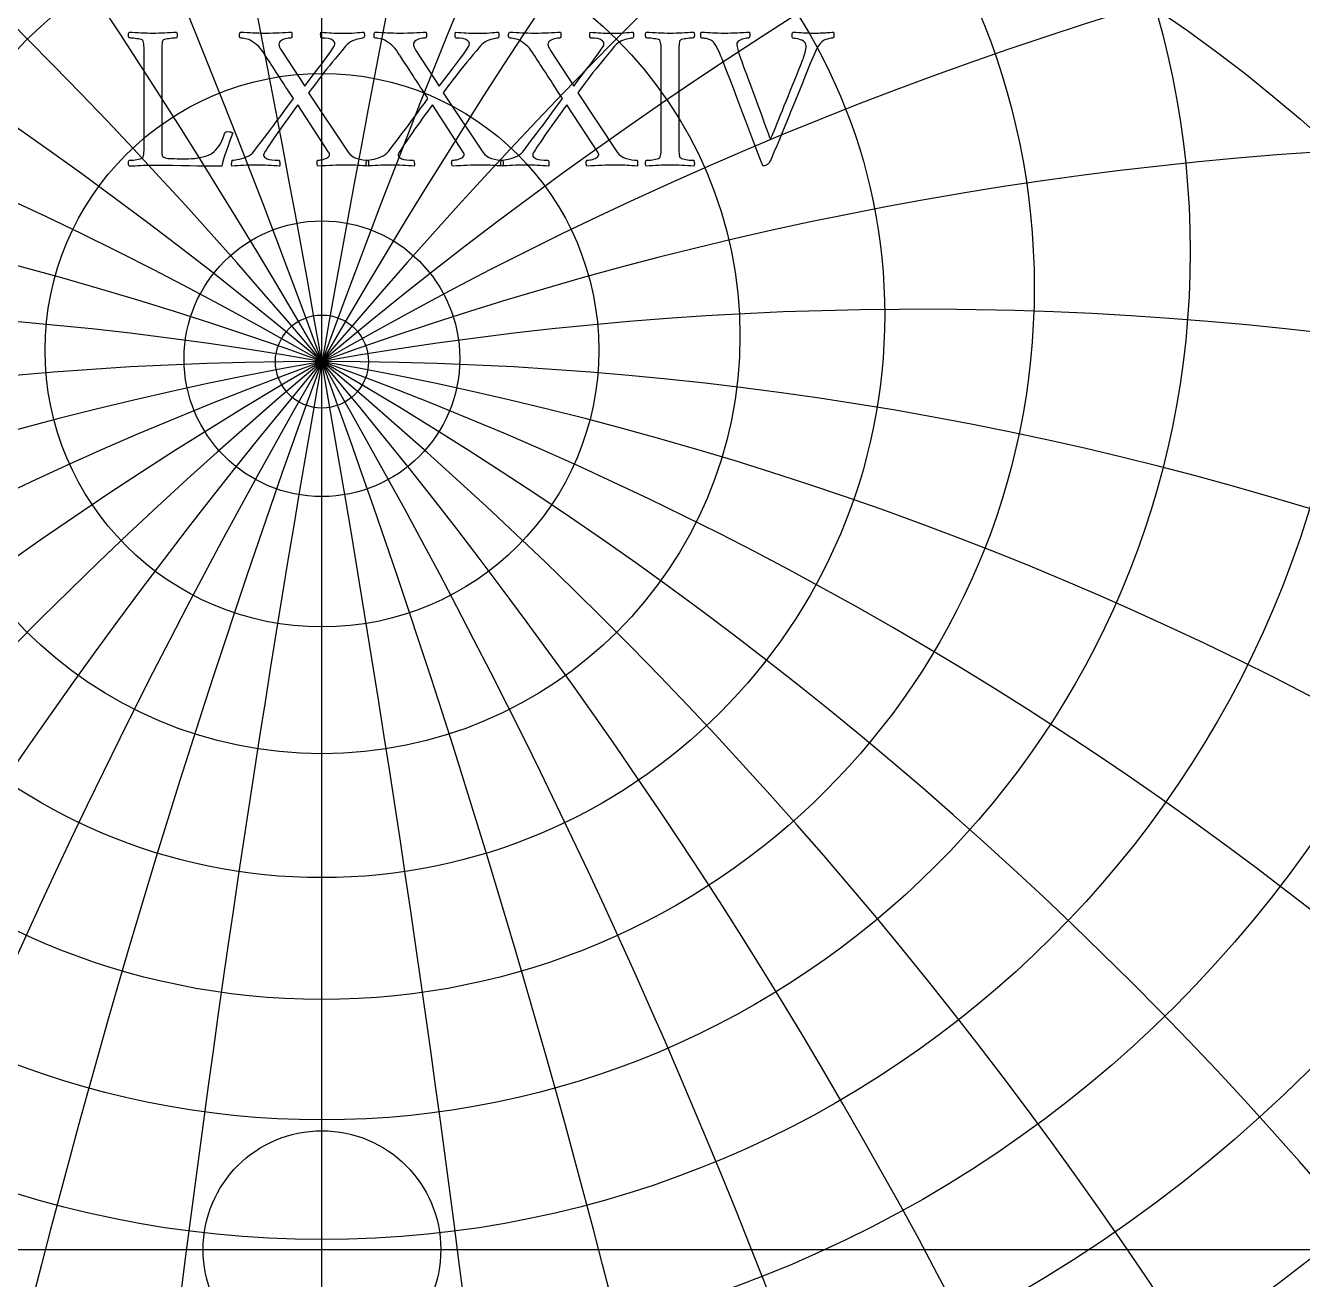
# Model space of a CAD drawing. Header units: millimetres. Extents: x -69 to 69, y -69 to 71.
# Drawn here: x -5.81 to 19.22, y -0.59 to 24 of the extents above; entities that cross this region are included whole.
import ezdxf

# ---------------------------------------------------------------- set-up
doc = ezdxf.new("R2010")
doc.units = ezdxf.units.MM
for name, color, linetype in [('CUT_INNER', 6, 'Continuous'), ('CUT_OUTER', 1, 'Continuous'), ('ENGRAVE', 7, 'Continuous'), ('ENGRAVE_FINE', 8, 'Continuous'), ('TEXT', 5, 'Continuous')]:
    doc.layers.add(name, color=color, linetype=linetype)

msp = doc.modelspace()

# ---------------------------------------------------------------- linework, layer by layer
at = {"layer": 'CUT_INNER'}
msp.add_circle((0, 0), 2.33, dxfattribs=at)
at = {"layer": 'CUT_OUTER'}
msp.add_arc((-0.0002, -0.0002), 69.3899, 142.382592, 87.802904, dxfattribs=at)
at = {"layer": 'ENGRAVE'}
for points in [[(0, -68.4), (0, 68.4)], [(-68.4, 0), (68.4, 0)]]:
    msp.add_lwpolyline(points, dxfattribs=at)
for centre, radius in [((0, 0), 68.4), ((0, 26.441), 35.7539), ((0, 24.4479), 31.3393), ((0, 22.8282), 27.3367), ((0, 21.5079), 23.6585), ((0, 0), 44.7739), ((0, 20.4326), 20.2372), ((0, 19.5621), 17.0197), ((0, 18.8666), 13.963), ((0, 0), 29.3085), ((0, 18.3235), 11.0316), ((0, 17.9164), 8.195), ((0, 17.6334), 5.4267), ((0, 17.4667), 2.7025), ((0, 17.4116), 0.912)]:
    msp.add_circle(centre, radius, dxfattribs=at)
for centre, radius, start, end in [((0, 28.9104), 40.6984, 111.7043, 68.2957), ((0, 32.0029), 46.3352, 149.45052, 30.54948), ((0, 35.9333), 52.8966, 171.08193, 8.91807), ((0, 41.0277), 60.7287, 187.99044, 352.00956), ((0, -48.8622), 66.2738, 47.5, 132.5), ((0, -48.8622), 66.2738, 47.5, 132.5)]:
    msp.add_arc(centre, radius, start, end, dxfattribs=at)
at = {"layer": 'ENGRAVE_FINE'}
for centre, radius, start, end in [((-375.8573, -48.8622), 381.6555, 4.409132, 17.717416), ((-375.8573, -48.8622), 381.6555, 4.409132, 17.717416), ((375.8573, -48.8622), 381.6555, 162.282584, 175.590868), ((375.8573, -48.8622), 381.6555, 162.282584, 175.590868), ((-182.0857, -48.8622), 193.7716, 8.872894, 35.575309), ((-182.0857, -48.8622), 193.7716, 8.872894, 35.575309), ((182.0857, -48.8622), 193.7716, 144.424691, 171.127106), ((182.0857, -48.8622), 193.7716, 144.424691, 171.127106), ((-114.7896, -48.8622), 132.5476, 13.448315, 53.699619), ((-114.7896, -48.8622), 132.5476, 13.448315, 53.699619), ((114.7896, -48.8622), 132.5476, 126.300381, 166.551685), ((114.7896, -48.8622), 132.5476, 126.300381, 166.551685), ((-78.982, -48.8622), 103.1037, 18.197395, 72.175489), ((-78.982, -48.8622), 103.1037, 18.197395, 72.175489), ((78.982, -48.8622), 103.1037, 107.824511, 161.802605), ((78.982, -48.8622), 103.1037, 107.824511, 161.802605), ((-55.6103, -48.8622), 86.5143, 23.190077, 90.995041), ((-55.6103, -48.8622), 86.5143, 23.190077, 90.995041), ((55.6103, -48.8622), 86.5143, 89.004959, 156.809923), ((55.6103, -48.8622), 86.5143, 89.004959, 156.809923), ((-38.2632, -48.8622), 76.5264, 28.50781, 105.376456), ((-38.2632, -48.8622), 76.5264, 28.50781, 105.376456), ((38.2632, -48.8622), 76.5264, 74.623544, 151.49219), ((38.2632, -48.8622), 76.5264, 74.623544, 151.49219), ((-24.1217, -48.8622), 70.5271, 34.247994, 115.709478), ((-24.1217, -48.8622), 70.5271, 34.247994, 115.709478), ((24.1217, -48.8622), 70.5271, 64.290522, 145.752006), ((24.1217, -48.8622), 70.5271, 64.290522, 145.752006), ((-11.6859, -48.8622), 67.2962, 40.52957, 124.656393), ((-11.6859, -48.8622), 67.2962, 40.52957, 124.656393), ((11.6859, -48.8622), 67.2962, 55.343607, 139.47043), ((11.6859, -48.8622), 67.2962, 55.343607, 139.47043)]:
    msp.add_arc(centre, radius, start, end, dxfattribs=at)
at = {"layer": 'TEXT'}
for points in [[(-3.1411, 21.7131), (-3.1411, 21.7085), (-3.1411, 21.703), (-3.1411, 21.6964), (-3.1411, 21.6888), (-3.1411, 21.6692), (-3.1411, 21.6468), (-3.1411, 21.6217), (-3.1411, 21.5937), (-3.1408, 21.5651), (-3.1401, 21.5376), (-3.1388, 21.5115), (-3.137, 21.4866), (-3.1345, 21.4648), (-3.131, 21.4481), (-3.1264, 21.4365), (-3.1208, 21.4299), (-3.0995, 21.4172), (-3.0758, 21.4072), (-3.0499, 21.4), (-3.0217, 21.3955), (-2.9882, 21.3929), (-2.9464, 21.391), (-2.8962, 21.3898), (-2.8377, 21.3895), (-2.6152, 21.3895), (-2.5572, 21.3911), (-2.4964, 21.396), (-2.4328, 21.4043), (-2.3664, 21.4158), (-2.3021, 21.4308), (-2.2446, 21.4496), (-2.1939, 21.4723), (-2.15, 21.4987), (-2.1142, 21.5275), (-2.0797, 21.5614), (-2.0465, 21.6003), (-2.0145, 21.6443), (-1.984, 21.6949), (-1.9553, 21.7535), (-1.9284, 21.8203), (-1.9032, 21.8951), (-1.8967, 21.9057), (-1.885, 21.9133), (-1.8684, 21.9179), (-1.8466, 21.9194), (-1.8132, 21.9179), (-1.7859, 21.9133), (-1.7647, 21.9057), (-1.7495, 21.8951), (-1.7785, 21.8129), (-1.8087, 21.7283), (-1.8402, 21.641), (-1.8729, 21.5513), (-1.9034, 21.4635), (-1.928, 21.3824), (-1.9469, 21.3078), (-1.9599, 21.2398), (-2.1194, 21.2403), (-2.2784, 21.2418), (-2.437, 21.2443), (-2.595, 21.2479), (-2.7578, 21.2514), (-2.9307, 21.254), (-3.1138, 21.2555), (-3.3069, 21.256), (-3.3739, 21.2556), (-3.4374, 21.2545), (-3.4973, 21.2526), (-3.5537, 21.2499), (-3.6088, 21.2473), (-3.6649, 21.2454), (-3.7221, 21.2442), (-3.7802, 21.2438), (-3.7872, 21.2535), (-3.7918, 21.2661), (-3.7942, 21.2818), (-3.7944, 21.3005), (-3.7927, 21.3192), (-3.7898, 21.3349), (-3.7856, 21.3475), (-3.7802, 21.3571), (-3.7655, 21.3575), (-3.7458, 21.3586), (-3.721, 21.3605), (-3.6912, 21.3632), (-3.6592, 21.3668), (-3.628, 21.3718), (-3.5975, 21.378), (-3.5678, 21.3854), (-3.5419, 21.3938), (-3.5228, 21.4026), (-3.5106, 21.412), (-3.5051, 21.4218), (-3.4979, 21.4479), (-3.4925, 21.4775), (-3.4888, 21.5106), (-3.4869, 21.5472), (-3.486, 21.5864), (-3.4854, 21.6271), (-3.485, 21.6693), (-3.4849, 21.7131), (-3.4849, 23.3999), (-3.485, 23.4438), (-3.4854, 23.4864), (-3.486, 23.5277), (-3.4869, 23.5678), (-3.4888, 23.6053), (-3.4925, 23.6391), (-3.4979, 23.669), (-3.5051, 23.6952), (-3.5106, 23.7066), (-3.5228, 23.7164), (-3.5419, 23.7248), (-3.5678, 23.7316), (-3.5975, 23.7373), (-3.628, 23.7422), (-3.6592, 23.7464), (-3.6912, 23.7498), (-3.721, 23.7525), (-3.7458, 23.7544), (-3.7655, 23.7555), (-3.7802, 23.7559), (-3.7856, 23.7655), (-3.7898, 23.7781), (-3.7927, 23.7938), (-3.7944, 23.8125), (-3.7942, 23.8312), (-3.7918, 23.8469), (-3.7872, 23.8595), (-3.7802, 23.8692), (-3.7198, 23.867), (-3.6599, 23.8646), (-3.6004, 23.8619), (-3.5415, 23.859), (-3.4831, 23.8564), (-3.4252, 23.8545), (-3.3678, 23.8534), (-3.311, 23.853), (-3.2527, 23.8534), (-3.1952, 23.8545), (-3.1384, 23.8564), (-3.0824, 23.859), (-3.0262, 23.8619), (-2.9686, 23.8646), (-2.9099, 23.867), (-2.8498, 23.8692), (-2.8429, 23.8595), (-2.8382, 23.8469), (-2.8358, 23.8312), (-2.8357, 23.8125), (-2.8373, 23.7938), (-2.8402, 23.7781), (-2.8444, 23.7655), (-2.8498, 23.7559), (-2.8645, 23.7555), (-2.8842, 23.7544), (-2.909, 23.7525), (-2.9388, 23.7498), (-2.9707, 23.7464), (-3.0015, 23.7422), (-3.0313, 23.7373), (-3.0602, 23.7316), (-3.0854, 23.7248), (-3.1047, 23.7164), (-3.1178, 23.7066), (-3.1249, 23.6952), (-3.1303, 23.6735), (-3.1345, 23.6487), (-3.1374, 23.6209), (-3.139, 23.59), (-3.1399, 23.5569), (-3.1406, 23.5223), (-3.1409, 23.4861), (-3.1411, 23.4485), (-3.1411, 23.4424), (-3.1411, 23.4363), (-3.1411, 23.4303), (-3.1411, 23.4242), (-3.1411, 23.4181), (-3.1411, 23.412), (-3.1411, 23.406), (-3.1411, 23.3999)], [(-1.1023, 23.853), (-1.031, 23.8534), (-0.9627, 23.8545), (-0.8975, 23.8564), (-0.8353, 23.859), (-0.7749, 23.8619), (-0.715, 23.8646), (-0.6556, 23.867), (-0.5967, 23.8692), (-0.5931, 23.859), (-0.5906, 23.8449), (-0.5891, 23.8267), (-0.5886, 23.8044), (-0.5896, 23.7832), (-0.5926, 23.768), (-0.5977, 23.7589), (-0.6048, 23.7559), (-0.6207, 23.7553), (-0.6401, 23.7534), (-0.6632, 23.7502), (-0.6897, 23.7458), (-0.7175, 23.7397), (-0.7443, 23.7316), (-0.7701, 23.7215), (-0.7949, 23.7094), (-0.8161, 23.6946), (-0.8313, 23.6765), (-0.8404, 23.6551), (-0.8434, 23.6305), (-0.8404, 23.6065), (-0.8313, 23.5789), (-0.8161, 23.5478), (-0.7949, 23.5132), (-0.3378, 22.8093), (-0.2498, 22.9269), (-0.1638, 23.0409), (-0.0799, 23.1514), (0.002, 23.2583), (0.0774, 23.3577), (0.1416, 23.4454), (0.1947, 23.5215), (0.2366, 23.586), (0.2421, 23.5961), (0.2462, 23.6062), (0.2492, 23.6163), (0.2508, 23.6264), (0.2517, 23.6355), (0.2523, 23.6426), (0.2527, 23.6477), (0.2528, 23.6507), (0.2498, 23.6654), (0.2407, 23.6811), (0.2255, 23.6977), (0.2043, 23.7154), (0.1727, 23.7314), (0.1264, 23.7427), (0.0655, 23.7496), (-0.0101, 23.7518), (-0.0155, 23.7565), (-0.0197, 23.7665), (-0.0226, 23.7818), (-0.0243, 23.8024), (-0.0247, 23.824), (-0.0238, 23.8424), (-0.0216, 23.8574), (-0.0182, 23.8692), (0.0388, 23.8652), (0.0925, 23.8616), (0.143, 23.8582), (0.1901, 23.855), (0.2368, 23.8523), (0.2857, 23.8504), (0.3369, 23.8493), (0.3904, 23.8489), (0.4642, 23.8494), (0.5319, 23.8509), (0.5936, 23.8535), (0.6492, 23.857), (0.6996, 23.8608), (0.7453, 23.8641), (0.7865, 23.8669), (0.8232, 23.8692), (0.8269, 23.8595), (0.8298, 23.8469), (0.8319, 23.8312), (0.8333, 23.8125), (0.8329, 23.7936), (0.8298, 23.7771), (0.8238, 23.7632), (0.8151, 23.7518), (0.8041, 23.7512), (0.7873, 23.7493), (0.7647, 23.7462), (0.7362, 23.7417), (0.7041, 23.7352), (0.6705, 23.7255), (0.6353, 23.7129), (0.5987, 23.6972), (0.5622, 23.6779), (0.5274, 23.6543), (0.4944, 23.6263), (0.4632, 23.5941), (0.3907, 23.5061), (0.3231, 23.4242), (0.2603, 23.3483), (0.2023, 23.2786), (0.147, 23.2116), (0.0925, 23.1441), (0.0388, 23.076), (-0.0142, 23.0075), (-0.069, 22.9355), (-0.1284, 22.8569), (-0.1924, 22.7716), (-0.2609, 22.6799), (0.5158, 21.5149), (0.5479, 21.4754), (0.5876, 21.4421), (0.6348, 21.4148), (0.6897, 21.3935), (0.7471, 21.3776), (0.802, 21.3662), (0.8543, 21.3594), (0.9041, 21.3571), (0.9093, 21.3472), (0.9127, 21.3338), (0.9143, 21.3169), (0.9142, 21.2964), (0.9131, 21.2765), (0.9117, 21.261), (0.91, 21.2502), (0.9081, 21.2438), (0.8515, 21.2478), (0.7989, 21.2514), (0.7504, 21.2548), (0.7059, 21.258), (0.6611, 21.2607), (0.6118, 21.2626), (0.558, 21.2637), (0.4996, 21.2641), (0.4193, 21.2637), (0.3443, 21.2626), (0.2747, 21.2607), (0.2103, 21.258), (0.146, 21.2548), (0.0764, 21.2514), (0.0014, 21.2478), (-0.0789, 21.2438), (-0.086, 21.254), (-0.091, 21.2681), (-0.0941, 21.2863), (-0.0951, 21.3086), (-0.0941, 21.3298), (-0.091, 21.345), (-0.086, 21.3541), (-0.0789, 21.3571), (-0.0648, 21.3579), (-0.047, 21.3601), (-0.0254, 21.3639), (0, 21.3692), (0.0269, 21.3762), (0.0531, 21.3849), (0.0785, 21.3954), (0.1032, 21.4077), (0.1244, 21.4215), (0.1396, 21.4365), (0.1487, 21.4528), (0.1517, 21.4704), (0.1513, 21.4748), (0.1502, 21.48), (0.1483, 21.4859), (0.1456, 21.4926), (0.1425, 21.4993), (0.1391, 21.5053), (0.1354, 21.5104), (0.1315, 21.5149), (-0.4713, 22.4453), (-0.5166, 22.385), (-0.5638, 22.3214), (-0.6127, 22.2545), (-0.6634, 22.1843), (-0.7146, 22.1129), (-0.765, 22.0423), (-0.8147, 21.9724), (-0.8636, 21.9032), (-0.9104, 21.8365), (-0.9536, 21.7738), (-0.9933, 21.7151), (-1.0295, 21.6605), (-1.0611, 21.612), (-1.0871, 21.5715), (-1.1076, 21.5391), (-1.1225, 21.5149), (-1.1248, 21.5103), (-1.1276, 21.5048), (-1.1309, 21.4982), (-1.1347, 21.4906), (-1.1382, 21.4823), (-1.1407, 21.4734), (-1.1423, 21.4641), (-1.1428, 21.4542), (-1.1385, 21.4364), (-1.1256, 21.4193), (-1.1041, 21.403), (-1.074, 21.3874), (-1.0335, 21.3742), (-0.981, 21.3647), (-0.9162, 21.359), (-0.8394, 21.3571), (-0.8339, 21.3472), (-0.8298, 21.3338), (-0.8269, 21.3169), (-0.8252, 21.2964), (-0.8248, 21.2765), (-0.8257, 21.261), (-0.8279, 21.2502), (-0.8313, 21.2438), (-0.8861, 21.2478), (-0.9415, 21.2514), (-0.9974, 21.2548), (-1.0538, 21.258), (-1.1101, 21.2607), (-1.166, 21.2626), (-1.2214, 21.2637), (-1.2762, 21.2641), (-1.3503, 21.2637), (-1.4188, 21.2626), (-1.4818, 21.2607), (-1.5392, 21.258), (-1.5943, 21.2548), (-1.6504, 21.2514), (-1.7076, 21.2478), (-1.7657, 21.2438), (-1.7689, 21.2553), (-1.7703, 21.2696), (-1.7699, 21.2867), (-1.7677, 21.3065), (-1.7648, 21.3256), (-1.7622, 21.3404), (-1.7598, 21.3509), (-1.7576, 21.3571), (-1.7454, 21.358), (-1.7248, 21.3606), (-1.6958, 21.3651), (-1.6585, 21.3713), (-1.6163, 21.3799), (-1.5726, 21.3915), (-1.5273, 21.4062), (-1.4805, 21.4239), (-1.4357, 21.445), (-1.3961, 21.4699), (-1.3618, 21.4986), (-1.3329, 21.531), (-1.2598, 21.6261), (-1.1903, 21.7171), (-1.1243, 21.8041), (-1.0619, 21.887), (-1.0013, 21.9681), (-0.941, 22.0493), (-0.881, 22.1309), (-0.8212, 22.2127), (-0.7601, 22.2962), (-0.6963, 22.3831), (-0.6297, 22.4732), (-0.5603, 22.5666), (-0.5841, 22.6052), (-0.6113, 22.648), (-0.6418, 22.6952), (-0.6755, 22.7466), (-0.7112, 22.8009), (-0.7473, 22.8563), (-0.784, 22.9131), (-0.8212, 22.9711), (-0.8581, 23.0288), (-0.894, 23.0844), (-0.9289, 23.138), (-0.9627, 23.1896), (-0.9946, 23.2379), (-1.0234, 23.2816), (-1.0492, 23.3208), (-1.072, 23.3554), (-1.0906, 23.3837), (-1.1038, 23.404), (-1.1118, 23.4161), (-1.1144, 23.4201), (-1.1464, 23.4699), (-1.1776, 23.5142), (-1.2081, 23.5529), (-1.2378, 23.586), (-1.2685, 23.6156), (-1.302, 23.6436), (-1.3383, 23.6702), (-1.3774, 23.6952), (-1.4046, 23.7103), (-1.4335, 23.723), (-1.4642, 23.7335), (-1.4967, 23.7417), (-1.5282, 23.7479), (-1.5559, 23.7523), (-1.5798, 23.755), (-1.5999, 23.7559), (-1.6069, 23.7589), (-1.612, 23.768), (-1.615, 23.7832), (-1.616, 23.8044), (-1.615, 23.8267), (-1.612, 23.8449), (-1.6069, 23.859), (-1.5999, 23.8692), (-1.5297, 23.867), (-1.4649, 23.8646), (-1.4053, 23.8619), (-1.3511, 23.859), (-1.2969, 23.8564), (-1.2373, 23.8545), (-1.1725, 23.8534), (-1.1023, 23.853)], [(1.5351, 23.853), (1.6064, 23.8534), (1.6747, 23.8545), (1.7399, 23.8564), (1.8021, 23.859), (1.8625, 23.8619), (1.9225, 23.8646), (1.9819, 23.867), (2.0408, 23.8692), (2.0443, 23.859), (2.0469, 23.8449), (2.0484, 23.8267), (2.0489, 23.8044), (2.0479, 23.7832), (2.0448, 23.768), (2.0398, 23.7589), (2.0327, 23.7559), (2.0168, 23.7553), (1.9973, 23.7534), (1.9743, 23.7502), (1.9477, 23.7458), (1.9199, 23.7397), (1.8931, 23.7316), (1.8673, 23.7215), (1.8426, 23.7094), (1.8213, 23.6946), (1.8062, 23.6765), (1.7971, 23.6551), (1.794, 23.6305), (1.7971, 23.6065), (1.8062, 23.5789), (1.8213, 23.5478), (1.8426, 23.5132), (2.2997, 22.8093), (2.3877, 22.9269), (2.4736, 23.0409), (2.5576, 23.1514), (2.6395, 23.2583), (2.7148, 23.3577), (2.779, 23.4454), (2.8321, 23.5215), (2.8741, 23.586), (2.8795, 23.5961), (2.8837, 23.6062), (2.8866, 23.6163), (2.8882, 23.6264), (2.8891, 23.6355), (2.8898, 23.6426), (2.8901, 23.6477), (2.8903, 23.6507), (2.8872, 23.6654), (2.8781, 23.6811), (2.863, 23.6977), (2.8417, 23.7154), (2.8101, 23.7314), (2.7639, 23.7427), (2.7029, 23.7496), (2.6273, 23.7518), (2.6219, 23.7565), (2.6177, 23.7665), (2.6148, 23.7818), (2.6132, 23.8024), (2.6128, 23.824), (2.6137, 23.8424), (2.6158, 23.8574), (2.6192, 23.8692), (2.6763, 23.8652), (2.73, 23.8616), (2.7804, 23.8582), (2.8276, 23.855), (2.8742, 23.8523), (2.9231, 23.8504), (2.9743, 23.8493), (3.0278, 23.8489), (3.1016, 23.8494), (3.1694, 23.8509), (3.2311, 23.8535), (3.2867, 23.857), (3.337, 23.8608), (3.3828, 23.8641), (3.424, 23.8669), (3.4606, 23.8692), (3.4643, 23.8595), (3.4672, 23.8469), (3.4694, 23.8312), (3.4707, 23.8125), (3.4704, 23.7936), (3.4672, 23.7771), (3.4613, 23.7632), (3.4525, 23.7518), (3.4415, 23.7512), (3.4247, 23.7493), (3.4021, 23.7462), (3.3737, 23.7417), (3.3416, 23.7352), (3.3079, 23.7255), (3.2728, 23.7129), (3.2361, 23.6972), (3.1996, 23.6779), (3.1648, 23.6543), (3.1318, 23.6263), (3.1006, 23.5941), (3.0282, 23.5061), (2.9606, 23.4242), (2.8977, 23.3483), (2.8397, 23.2786), (2.7845, 23.2116), (2.73, 23.1441), (2.6763, 23.076), (2.6233, 23.0075), (2.5684, 22.9355), (2.509, 22.8569), (2.445, 22.7716), (2.3765, 22.6799), (3.1532, 21.5149), (3.1853, 21.4754), (3.225, 21.4421), (3.2723, 21.4148), (3.3271, 21.3935), (3.3845, 21.3776), (3.4394, 21.3662), (3.4917, 21.3594), (3.5415, 21.3571), (3.5467, 21.3472), (3.5501, 21.3338), (3.5518, 21.3169), (3.5517, 21.2964), (3.5505, 21.2765), (3.5491, 21.261), (3.5475, 21.2502), (3.5456, 21.2438), (3.489, 21.2478), (3.4364, 21.2514), (3.3878, 21.2548), (3.3433, 21.258), (3.2986, 21.2607), (3.2493, 21.2626), (3.1954, 21.2637), (3.137, 21.2641), (3.0568, 21.2637), (2.9818, 21.2626), (2.9121, 21.2607), (2.8478, 21.258), (2.7835, 21.2548), (2.7138, 21.2514), (2.6388, 21.2478), (2.5586, 21.2438), (2.5515, 21.254), (2.5464, 21.2681), (2.5434, 21.2863), (2.5424, 21.3086), (2.5434, 21.3298), (2.5464, 21.345), (2.5515, 21.3541), (2.5586, 21.3571), (2.5726, 21.3579), (2.5904, 21.3601), (2.612, 21.3639), (2.6374, 21.3692), (2.6644, 21.3762), (2.6905, 21.3849), (2.7159, 21.3954), (2.7406, 21.4077), (2.7618, 21.4215), (2.777, 21.4365), (2.7861, 21.4528), (2.7891, 21.4704), (2.7888, 21.4748), (2.7876, 21.48), (2.7857, 21.4859), (2.7831, 21.4926), (2.7799, 21.4993), (2.7765, 21.5053), (2.7728, 21.5104), (2.7689, 21.5149), (2.1662, 22.4453), (2.1208, 22.385), (2.0737, 22.3214), (2.0247, 22.2545), (1.974, 22.1843), (1.9228, 22.1129), (1.8724, 22.0423), (1.8227, 21.9724), (1.7738, 21.9032), (1.727, 21.8365), (1.6838, 21.7738), (1.6441, 21.7151), (1.608, 21.6605), (1.5763, 21.612), (1.5503, 21.5715), (1.5298, 21.5391), (1.5149, 21.5149), (1.5126, 21.5103), (1.5099, 21.5048), (1.5066, 21.4982), (1.5028, 21.4906), (1.4992, 21.4823), (1.4967, 21.4734), (1.4952, 21.4641), (1.4947, 21.4542), (1.499, 21.4364), (1.5119, 21.4193), (1.5334, 21.403), (1.5635, 21.3874), (1.6039, 21.3742), (1.6565, 21.3647), (1.7212, 21.359), (1.7981, 21.3571), (1.8035, 21.3472), (1.8077, 21.3338), (1.8106, 21.3169), (1.8122, 21.2964), (1.8126, 21.2765), (1.8117, 21.261), (1.8096, 21.2502), (1.8062, 21.2438), (1.7513, 21.2478), (1.6959, 21.2514), (1.6401, 21.2548), (1.5837, 21.258), (1.5273, 21.2607), (1.4714, 21.2626), (1.4161, 21.2637), (1.3612, 21.2641), (1.2871, 21.2637), (1.2186, 21.2626), (1.1557, 21.2607), (1.0983, 21.258), (1.0431, 21.2548), (0.987, 21.2514), (0.9299, 21.2478), (0.8717, 21.2438), (0.8686, 21.2553), (0.8672, 21.2696), (0.8676, 21.2867), (0.8697, 21.3065), (0.8726, 21.3256), (0.8753, 21.3404), (0.8777, 21.3509), (0.8798, 21.3571), (0.8921, 21.358), (0.9127, 21.3606), (0.9416, 21.3651), (0.9789, 21.3713), (1.0212, 21.3799), (1.0649, 21.3915), (1.1101, 21.4062), (1.1569, 21.4239), (1.2018, 21.445), (1.2414, 21.4699), (1.2756, 21.4986), (1.3046, 21.531), (1.3776, 21.6261), (1.4472, 21.7171), (1.5131, 21.8041), (1.5756, 21.887), (1.6361, 21.9681), (1.6964, 22.0493), (1.7565, 22.1309), (1.8163, 22.2127), (1.8773, 22.2962), (1.9412, 22.3831), (2.0078, 22.4732), (2.0772, 22.5666), (2.0533, 22.6052), (2.0261, 22.648), (1.9957, 22.6952), (1.9619, 22.7466), (1.9263, 22.8009), (1.8901, 22.8563), (1.8534, 22.9131), (1.8163, 22.9711), (1.7794, 23.0288), (1.7435, 23.0844), (1.7086, 23.138), (1.6747, 23.1896), (1.6428, 23.2379), (1.614, 23.2816), (1.5882, 23.3208), (1.5655, 23.3554), (1.5469, 23.3837), (1.5336, 23.404), (1.5257, 23.4161), (1.523, 23.4201), (1.491, 23.4699), (1.4598, 23.5142), (1.4293, 23.5529), (1.3996, 23.586), (1.3689, 23.6156), (1.3354, 23.6436), (1.2991, 23.6702), (1.2601, 23.6952), (1.2329, 23.7103), (1.2039, 23.723), (1.1732, 23.7335), (1.1407, 23.7417), (1.1093, 23.7479), (1.0816, 23.7523), (1.0577, 23.755), (1.0376, 23.7559), (1.0305, 23.7589), (1.0254, 23.768), (1.0224, 23.7832), (1.0214, 23.8044), (1.0224, 23.8267), (1.0254, 23.8449), (1.0305, 23.859), (1.0376, 23.8692), (1.1077, 23.867), (1.1726, 23.8646), (1.2321, 23.8619), (1.2864, 23.859), (1.3406, 23.8564), (1.4001, 23.8545), (1.465, 23.8534), (1.5351, 23.853)], [(4.1726, 23.853), (4.2439, 23.8534), (4.3121, 23.8545), (4.3774, 23.8564), (4.4396, 23.859), (4.5, 23.8619), (4.5599, 23.8646), (4.6193, 23.867), (4.6782, 23.8692), (4.6818, 23.859), (4.6843, 23.8449), (4.6858, 23.8267), (4.6863, 23.8044), (4.6853, 23.7832), (4.6823, 23.768), (4.6772, 23.7589), (4.6701, 23.7559), (4.6542, 23.7553), (4.6347, 23.7534), (4.6117, 23.7502), (4.5852, 23.7458), (4.5574, 23.7397), (4.5306, 23.7316), (4.5048, 23.7215), (4.48, 23.7094), (4.4588, 23.6946), (4.4436, 23.6765), (4.4345, 23.6551), (4.4315, 23.6305), (4.4345, 23.6065), (4.4436, 23.5789), (4.4588, 23.5478), (4.48, 23.5132), (4.9371, 22.8093), (5.0251, 22.9269), (5.1111, 23.0409), (5.195, 23.1514), (5.2769, 23.2583), (5.3523, 23.3577), (5.4165, 23.4454), (5.4696, 23.5215), (5.5115, 23.586), (5.517, 23.5961), (5.5211, 23.6062), (5.524, 23.6163), (5.5257, 23.6264), (5.5266, 23.6355), (5.5272, 23.6426), (5.5276, 23.6477), (5.5277, 23.6507), (5.5247, 23.6654), (5.5156, 23.6811), (5.5004, 23.6977), (5.4792, 23.7154), (5.4476, 23.7314), (5.4013, 23.7427), (5.3404, 23.7496), (5.2648, 23.7518), (5.2593, 23.7565), (5.2552, 23.7665), (5.2523, 23.7818), (5.2506, 23.8024), (5.2502, 23.824), (5.2511, 23.8424), (5.2533, 23.8574), (5.2567, 23.8692), (5.3137, 23.8652), (5.3674, 23.8616), (5.4179, 23.8582), (5.465, 23.855), (5.5117, 23.8523), (5.5606, 23.8504), (5.6118, 23.8493), (5.6652, 23.8489), (5.7391, 23.8494), (5.8068, 23.8509), (5.8685, 23.8535), (5.9241, 23.857), (5.9745, 23.8608), (6.0202, 23.8641), (6.0614, 23.8669), (6.0981, 23.8692), (6.1017, 23.8595), (6.1047, 23.8469), (6.1068, 23.8312), (6.1082, 23.8125), (6.1078, 23.7936), (6.1047, 23.7771), (6.0987, 23.7632), (6.09, 23.7518), (6.079, 23.7512), (6.0622, 23.7493), (6.0396, 23.7462), (6.0111, 23.7417), (5.979, 23.7352), (5.9454, 23.7255), (5.9102, 23.7129), (5.8736, 23.6972), (5.837, 23.6779), (5.8023, 23.6543), (5.7693, 23.6263), (5.7381, 23.5941), (5.6656, 23.5061), (5.598, 23.4242), (5.5352, 23.3483), (5.4771, 23.2786), (5.4219, 23.2116), (5.3674, 23.1441), (5.3137, 23.076), (5.2607, 23.0075), (5.2059, 22.9355), (5.1465, 22.8569), (5.0825, 22.7716), (5.014, 22.6799), (5.7906, 21.5149), (5.8228, 21.4754), (5.8624, 21.4421), (5.9097, 21.4148), (5.9646, 21.3935), (6.022, 21.3776), (6.0768, 21.3662), (6.1292, 21.3594), (6.179, 21.3571), (6.1842, 21.3472), (6.1876, 21.3338), (6.1892, 21.3169), (6.1891, 21.2964), (6.188, 21.2765), (6.1866, 21.261), (6.1849, 21.2502), (6.183, 21.2438), (6.1264, 21.2478), (6.0738, 21.2514), (6.0253, 21.2548), (5.9808, 21.258), (5.936, 21.2607), (5.8867, 21.2626), (5.8329, 21.2637), (5.7745, 21.2641), (5.6942, 21.2637), (5.6192, 21.2626), (5.5496, 21.2607), (5.4852, 21.258), (5.4209, 21.2548), (5.3512, 21.2514), (5.2763, 21.2478), (5.196, 21.2438), (5.1889, 21.254), (5.1839, 21.2681), (5.1808, 21.2863), (5.1798, 21.3086), (5.1808, 21.3298), (5.1839, 21.345), (5.1889, 21.3541), (5.196, 21.3571), (5.21, 21.3579), (5.2279, 21.3601), (5.2495, 21.3639), (5.2749, 21.3692), (5.3018, 21.3762), (5.328, 21.3849), (5.3534, 21.3954), (5.378, 21.4077), (5.3993, 21.4215), (5.4144, 21.4365), (5.4236, 21.4528), (5.4266, 21.4704), (5.4262, 21.4748), (5.4251, 21.48), (5.4232, 21.4859), (5.4205, 21.4926), (5.4174, 21.4993), (5.4139, 21.5053), (5.4103, 21.5104), (5.4064, 21.5149), (4.8036, 22.4453), (4.7582, 22.385), (4.7111, 22.3214), (4.6622, 22.2545), (4.6115, 22.1843), (4.5603, 22.1129), (4.5098, 22.0423), (4.4602, 21.9724), (4.4112, 21.9032), (4.3645, 21.8365), (4.3212, 21.7738), (4.2816, 21.7151), (4.2454, 21.6605), (4.2138, 21.612), (4.1878, 21.5715), (4.1673, 21.5391), (4.1524, 21.5149), (4.1501, 21.5103), (4.1473, 21.5048), (4.144, 21.4982), (4.1402, 21.4906), (4.1367, 21.4823), (4.1342, 21.4734), (4.1326, 21.4641), (4.1321, 21.4542), (4.1364, 21.4364), (4.1493, 21.4193), (4.1708, 21.403), (4.2009, 21.3874), (4.2414, 21.3742), (4.2939, 21.3647), (4.3587, 21.359), (4.4355, 21.3571), (4.441, 21.3472), (4.4451, 21.3338), (4.448, 21.3169), (4.4497, 21.2964), (4.4501, 21.2765), (4.4492, 21.261), (4.447, 21.2502), (4.4436, 21.2438), (4.3887, 21.2478), (4.3334, 21.2514), (4.2775, 21.2548), (4.2211, 21.258), (4.1647, 21.2607), (4.1089, 21.2626), (4.0535, 21.2637), (3.9986, 21.2641), (3.9246, 21.2637), (3.856, 21.2626), (3.7931, 21.2607), (3.7357, 21.258), (3.6806, 21.2548), (3.6245, 21.2514), (3.5673, 21.2478), (3.5092, 21.2438), (3.506, 21.2553), (3.5046, 21.2696), (3.505, 21.2867), (3.5072, 21.3065), (3.5101, 21.3256), (3.5127, 21.3404), (3.5151, 21.3509), (3.5173, 21.3571), (3.5295, 21.358), (3.5501, 21.3606), (3.5791, 21.3651), (3.6164, 21.3713), (3.6586, 21.3799), (3.7023, 21.3915), (3.7476, 21.4062), (3.7944, 21.4239), (3.8392, 21.445), (3.8788, 21.4699), (3.9131, 21.4986), (3.942, 21.531), (4.0151, 21.6261), (4.0846, 21.7171), (4.1506, 21.8041), (4.213, 21.887), (4.2736, 21.9681), (4.3339, 22.0493), (4.3939, 22.1309), (4.4537, 22.2127), (4.5148, 22.2962), (4.5786, 22.3831), (4.6452, 22.4732), (4.7146, 22.5666), (4.6907, 22.6052), (4.6636, 22.648), (4.6331, 22.6952), (4.5993, 22.7466), (4.5637, 22.8009), (4.5275, 22.8563), (4.4909, 22.9131), (4.4537, 22.9711), (4.4168, 23.0288), (4.3809, 23.0844), (4.346, 23.138), (4.3121, 23.1896), (4.2803, 23.2379), (4.2515, 23.2816), (4.2257, 23.3208), (4.2029, 23.3554), (4.1843, 23.3837), (4.1711, 23.404), (4.1631, 23.4161), (4.1604, 23.4201), (4.1285, 23.4699), (4.0972, 23.5142), (4.0668, 23.5529), (4.0371, 23.586), (4.0064, 23.6156), (3.9729, 23.6436), (3.9366, 23.6702), (3.8975, 23.6952), (3.8703, 23.7103), (3.8414, 23.723), (3.8107, 23.7335), (3.7782, 23.7417), (3.7467, 23.7479), (3.719, 23.7523), (3.6951, 23.755), (3.675, 23.7559), (3.668, 23.7589), (3.6629, 23.768), (3.6599, 23.7832), (3.6588, 23.8044), (3.6599, 23.8267), (3.6629, 23.8449), (3.668, 23.859), (3.675, 23.8692), (3.7452, 23.867), (3.81, 23.8646), (3.8696, 23.8619), (3.9238, 23.859), (3.978, 23.8564), (4.0376, 23.8545), (4.1024, 23.8534), (4.1726, 23.853)], [(6.8262, 23.853), (6.8845, 23.8534), (6.942, 23.8545), (6.9988, 23.8564), (7.0548, 23.859), (7.111, 23.8619), (7.1685, 23.8646), (7.2273, 23.867), (7.2874, 23.8692), (7.2943, 23.8595), (7.299, 23.8469), (7.3014, 23.8312), (7.3015, 23.8125), (7.2999, 23.7938), (7.297, 23.7781), (7.2928, 23.7655), (7.2874, 23.7559), (7.2727, 23.7555), (7.253, 23.7544), (7.2282, 23.7525), (7.1984, 23.7498), (7.1665, 23.7464), (7.1357, 23.7422), (7.1058, 23.7373), (7.077, 23.7316), (7.0517, 23.7248), (7.0325, 23.7164), (7.0194, 23.7066), (7.0123, 23.6952), (7.0069, 23.6735), (7.0027, 23.6487), (6.9998, 23.6209), (6.9981, 23.59), (6.9972, 23.5569), (6.9966, 23.5223), (6.9962, 23.4861), (6.9961, 23.4485), (6.9961, 23.4424), (6.9961, 23.4363), (6.9961, 23.4303), (6.9961, 23.4242), (6.9961, 23.4181), (6.9961, 23.412), (6.9961, 23.406), (6.9961, 23.3999), (6.9961, 21.7131), (6.9961, 21.707), (6.9961, 21.7009), (6.9961, 21.6949), (6.9961, 21.6888), (6.9961, 21.6827), (6.9961, 21.6767), (6.9961, 21.6706), (6.9961, 21.6645), (6.9962, 21.627), (6.9966, 21.5912), (6.9972, 21.5572), (6.9981, 21.525), (6.9998, 21.495), (7.0027, 21.4678), (7.0069, 21.4434), (7.0123, 21.4218), (7.0194, 21.412), (7.0325, 21.4026), (7.0517, 21.3938), (7.077, 21.3854), (7.1058, 21.378), (7.1357, 21.3718), (7.1665, 21.3668), (7.1984, 21.3632), (7.2282, 21.3605), (7.253, 21.3586), (7.2727, 21.3575), (7.2874, 21.3571), (7.2928, 21.3475), (7.297, 21.3349), (7.2999, 21.3192), (7.3015, 21.3005), (7.3014, 21.2818), (7.299, 21.2661), (7.2943, 21.2535), (7.2874, 21.2438), (7.2273, 21.2478), (7.1685, 21.2514), (7.111, 21.2548), (7.0548, 21.258), (6.9988, 21.2607), (6.942, 21.2626), (6.8845, 21.2637), (6.8262, 21.2641), (6.7693, 21.2637), (6.7119, 21.2626), (6.654, 21.2607), (6.5956, 21.258), (6.5367, 21.2548), (6.4773, 21.2514), (6.4174, 21.2478), (6.357, 21.2438), (6.35, 21.2535), (6.3453, 21.2661), (6.3429, 21.2818), (6.3428, 21.3005), (6.3445, 21.3192), (6.3474, 21.3349), (6.3515, 21.3475), (6.357, 21.3571), (6.3716, 21.3575), (6.3914, 21.3586), (6.4161, 21.3605), (6.446, 21.3632), (6.4779, 21.3668), (6.5092, 21.3718), (6.5396, 21.378), (6.5693, 21.3854), (6.5953, 21.3938), (6.6143, 21.4026), (6.6266, 21.412), (6.632, 21.4218), (6.6392, 21.4479), (6.6447, 21.4775), (6.6483, 21.5106), (6.6502, 21.5472), (6.6511, 21.5864), (6.6518, 21.6271), (6.6521, 21.6693), (6.6523, 21.7131), (6.6523, 23.3999), (6.6521, 23.4438), (6.6518, 23.4864), (6.6511, 23.5277), (6.6502, 23.5678), (6.6483, 23.6053), (6.6447, 23.6391), (6.6392, 23.669), (6.632, 23.6952), (6.6266, 23.7066), (6.6143, 23.7164), (6.5953, 23.7248), (6.5693, 23.7316), (6.5396, 23.7373), (6.5092, 23.7422), (6.4779, 23.7464), (6.446, 23.7498), (6.4161, 23.7525), (6.3914, 23.7544), (6.3716, 23.7555), (6.357, 23.7559), (6.3515, 23.7655), (6.3474, 23.7781), (6.3445, 23.7938), (6.3428, 23.8125), (6.3429, 23.8312), (6.3453, 23.8469), (6.35, 23.8595), (6.357, 23.8692), (6.4174, 23.867), (6.4773, 23.8646), (6.5367, 23.8619), (6.5956, 23.859), (6.654, 23.8564), (6.7119, 23.8545), (6.7693, 23.8534), (6.8262, 23.853)], [(7.8901, 23.853), (7.9543, 23.8534), (8.0175, 23.8545), (8.0797, 23.8564), (8.1409, 23.859), (8.2013, 23.8619), (8.2612, 23.8646), (8.3206, 23.867), (8.3796, 23.8692), (8.383, 23.8592), (8.3851, 23.8454), (8.386, 23.8278), (8.3856, 23.8065), (8.384, 23.7858), (8.3811, 23.7706), (8.3769, 23.7606), (8.3715, 23.7559), (8.3607, 23.7553), (8.3447, 23.7534), (8.3233, 23.7502), (8.2966, 23.7458), (8.2677, 23.7397), (8.2395, 23.7316), (8.2121, 23.7215), (8.1854, 23.7094), (8.1624, 23.6943), (8.1459, 23.6755), (8.1361, 23.6529), (8.1328, 23.6264), (8.1373, 23.5855), (8.151, 23.5273), (8.1738, 23.452), (8.2056, 23.3595), (8.2232, 23.3113), (8.2435, 23.2558), (8.2667, 23.193), (8.2926, 23.1228), (8.3205, 23.0471), (8.3497, 22.9676), (8.3802, 22.8843), (8.4119, 22.7972), (8.4444, 22.7082), (8.4771, 22.6192), (8.5101, 22.5302), (8.5434, 22.4412), (8.576, 22.354), (8.6071, 22.2703), (8.6367, 22.1902), (8.6647, 22.1136), (8.6908, 22.0421), (8.7143, 21.9775), (8.7353, 21.9198), (8.7537, 21.8688), (8.769, 21.8267), (8.7805, 21.7955), (8.7882, 21.7751), (8.7922, 21.7657), (8.7985, 21.7794), (8.8094, 21.8046), (8.8248, 21.8411), (8.8447, 21.889), (8.8684, 21.9463), (8.8948, 22.0109), (8.924, 22.0828), (8.956, 22.1621), (8.9902, 22.2472), (9.0263, 22.3365), (9.0641, 22.4302), (9.1036, 22.5282), (9.1442, 22.6287), (9.185, 22.7299), (9.2261, 22.8319), (9.2675, 22.9347), (9.3083, 23.0364), (9.3479, 23.135), (9.3862, 23.2305), (9.4232, 23.3231), (9.4369, 23.3579), (9.4495, 23.3938), (9.4611, 23.4308), (9.4717, 23.4687), (9.4806, 23.5056), (9.4869, 23.5395), (9.4907, 23.5703), (9.492, 23.5981), (9.4886, 23.6285), (9.4783, 23.6548), (9.4613, 23.677), (9.4374, 23.6952), (9.4096, 23.7101), (9.3807, 23.7225), (9.3509, 23.7324), (9.3201, 23.7397), (9.2911, 23.745), (9.267, 23.7488), (9.2476, 23.7511), (9.2331, 23.7518), (9.226, 23.7583), (9.2209, 23.7695), (9.2179, 23.7856), (9.2169, 23.8065), (9.2179, 23.8278), (9.2209, 23.8454), (9.226, 23.8592), (9.2331, 23.8692), (9.2869, 23.867), (9.3393, 23.8646), (9.3901, 23.8619), (9.4394, 23.859), (9.4887, 23.8564), (9.5395, 23.8545), (9.5918, 23.8534), (9.6457, 23.853), (9.6898, 23.8531), (9.7291, 23.8535), (9.7636, 23.8541), (9.7933, 23.855), (9.8205, 23.8561), (9.8474, 23.8575), (9.8741, 23.8592), (9.9005, 23.8611), (9.9283, 23.8631), (9.9592, 23.8651), (9.9931, 23.8671), (10.03, 23.8692), (10.0333, 23.859), (10.035, 23.8449), (10.0353, 23.8267), (10.034, 23.8044), (10.0317, 23.7832), (10.029, 23.768), (10.0257, 23.7589), (10.0219, 23.7559), (10.0058, 23.7546), (9.9819, 23.7508), (9.9502, 23.7445), (9.9106, 23.7357), (9.8693, 23.723), (9.8323, 23.7053), (9.7995, 23.6826), (9.7711, 23.6548), (9.7515, 23.6294), (9.7291, 23.5936), (9.704, 23.5474), (9.676, 23.4909), (9.6476, 23.4299), (9.6209, 23.3701), (9.596, 23.3116), (9.5729, 23.2543), (9.5194, 23.1216), (9.4682, 22.9944), (9.4193, 22.8728), (9.3726, 22.7567), (9.3274, 22.6445), (9.2826, 22.5342), (9.2384, 22.426), (9.1947, 22.3199), (9.1508, 22.2137), (9.1062, 22.1055), (9.0608, 21.9952), (9.0146, 21.883), (8.9666, 21.7667), (8.9155, 21.6443), (8.8614, 21.5159), (8.8043, 21.3814), (8.7877, 21.346), (8.7704, 21.3167), (8.7523, 21.2934), (8.7335, 21.2762), (8.7142, 21.2638), (8.6946, 21.255), (8.6747, 21.2497), (8.6546, 21.2479), (8.6488, 21.2495), (8.6435, 21.2545), (8.6387, 21.2627), (8.6344, 21.2742), (8.6304, 21.2864), (8.6263, 21.2969), (8.6223, 21.3057), (8.6182, 21.3126), (8.5526, 21.4857), (8.4893, 21.6529), (8.4282, 21.8143), (8.3694, 21.9699), (8.3115, 22.1233), (8.2531, 22.2779), (8.1942, 22.4338), (8.1348, 22.5909), (8.0733, 22.7527), (8.0079, 22.9226), (7.9388, 23.1006), (7.8658, 23.2866), (7.8437, 23.3438), (7.8218, 23.3979), (7.8002, 23.449), (7.7788, 23.497), (7.757, 23.5425), (7.7338, 23.586), (7.7094, 23.6275), (7.6838, 23.6669), (7.6716, 23.6823), (7.6555, 23.6962), (7.6352, 23.7086), (7.611, 23.7195), (7.5848, 23.7288), (7.5589, 23.7367), (7.5332, 23.743), (7.5078, 23.7478), (7.4842, 23.7513), (7.4638, 23.7539), (7.4468, 23.7554), (7.433, 23.7559), (7.4312, 23.7593), (7.4299, 23.7695), (7.4292, 23.7866), (7.4289, 23.8105), (7.4292, 23.8346), (7.4299, 23.8525), (7.4312, 23.864), (7.433, 23.8692), (7.4988, 23.867), (7.5589, 23.8646), (7.6131, 23.8619), (7.6615, 23.859), (7.71, 23.8564), (7.7642, 23.8545), (7.8242, 23.8534), (7.8901, 23.853)]]:
    msp.add_lwpolyline(points, close=True, dxfattribs=at)

doc.saveas('drawing.dxf')
